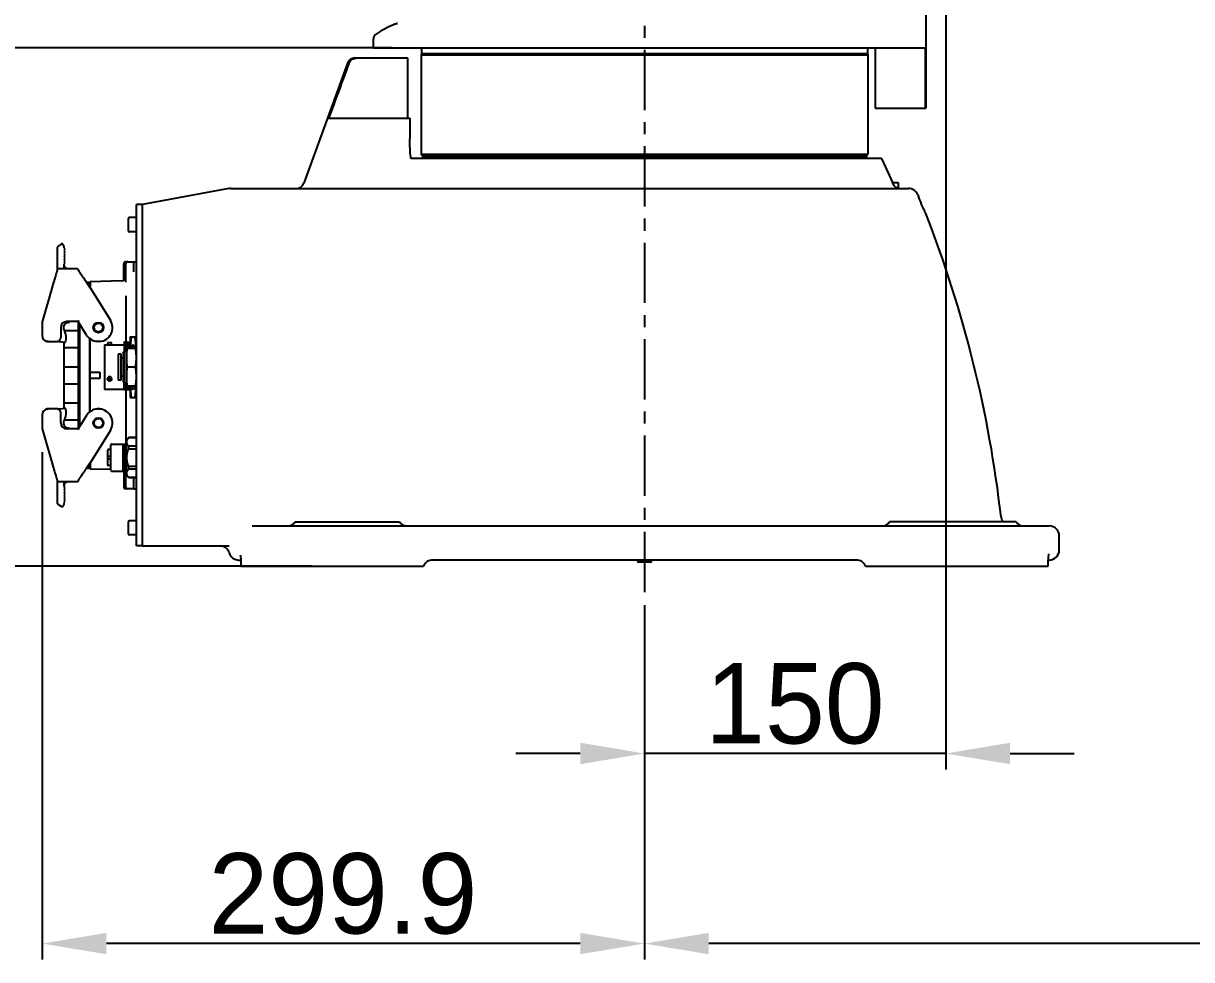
# Model space of a CAD drawing. Header units: millimetres. Extents: x 4086 to 10416, y 123 to 1549.
# Drawn here: x 6932.9 to 7078.3, y 583.1 to 699.6 of the extents above; entities that cross this region are included whole.
import ezdxf

# ---------------------------------------------------------------- set-up
doc = ezdxf.new("R2010")
doc.units = ezdxf.units.MM
doc.linetypes.add('CENTER', pattern=[0.6, 0.375, -0.075, 0.075, -0.075])
for name, color, linetype in [('中心线', 7, 'Continuous'), ('外形图', 7, 'Continuous'), ('尺寸标注', 7, 'Continuous')]:
    doc.layers.add(name, color=color, linetype=linetype)
doc.styles.add('思源黑', font='SourceHanSansCN-Normal.ttf')
doc.dimstyles.new('尺寸标注_1_4比例中六', dxfattribs={"dimtxt": 10, "dimasz": 8, "dimexe": 2, "dimexo": 1.5, "dimgap": 1, "dimtad": 1, "dimdec": 1, "dimlfac": 4, "dimdsep": 46, "dimtxsty": '思源黑', "dimcen": 0.09, "dimadec": 0, "dimazin": 0, "dimtp": 0.01, "dimtm": 0.01, "dimtfac": 1, "dimtdec": 1, "dimtofl": 0, "dimtmove": 0, "dimatfit": 3, "dimfxl": 1, "dimtolj": 1, "dimarcsym": 0})

# ---------------------------------------------------------------- blocks, each defined once
blk = doc.blocks.new('*D781')
at = {"layer": 'Defpoints', "color": 0}
for p in [(6980.28, 696.58), (6908.77, 632.08), (6959.7, 632.08)]:
    blk.add_point(p, dxfattribs=at)
at = {"layer": '尺寸标注', "color": 0, "lineweight": -2}
for p, q in [((6978.78, 696.58), (6906.77, 696.58)), ((6908.77, 688.58), (6908.77, 640.08)), ((6958.2, 632.08), (6906.77, 632.08))]:
    blk.add_line(p, q, dxfattribs=at)
at = {"layer": '尺寸标注', "color": 0}
for points in [[(6910.11, 688.58), (6907.44, 688.58), (6908.77, 696.58)], [(6907.44, 640.08), (6910.11, 640.08), (6908.77, 632.08)]]:
    blk.add_solid(points, dxfattribs=at)
at = {"layer": '尺寸标注', "color": 0, "insert": (6902.6, 664.03), "char_height": 10, "attachment_point": 5, "rotation": 90, "style": '思源黑'}
blk.add_mtext('\\A1;258', dxfattribs=at)
blk = doc.blocks.new('*D782')
at = {"layer": 'Defpoints', "color": 0}
for p in [(7027.22, 744.58), (6883.24, 632.08), (6959.54, 632.08)]:
    blk.add_point(p, dxfattribs=at)
at = {"layer": '尺寸标注', "color": 0, "lineweight": -2}
for p, q in [((7025.72, 744.58), (6881.24, 744.58)), ((6883.24, 736.58), (6883.24, 640.08)), ((6958.04, 632.08), (6881.24, 632.08))]:
    blk.add_line(p, q, dxfattribs=at)
at = {"layer": '尺寸标注', "color": 0}
for points in [[(6884.57, 736.58), (6881.9, 736.58), (6883.24, 744.58)], [(6881.9, 640.08), (6884.57, 640.08), (6883.24, 632.08)]]:
    blk.add_solid(points, dxfattribs=at)
at = {"layer": '尺寸标注', "color": 0, "insert": (6877.06, 688.06), "char_height": 10, "attachment_point": 5, "rotation": 90, "style": '思源黑'}
blk.add_mtext('\\A1;450', dxfattribs=at)
blk = doc.blocks.new('*D785')
at = {"layer": 'Defpoints', "color": 0}
for p in [(7064.45, 945.7), (6856.6, 632.08), (6970.34, 632.08)]:
    blk.add_point(p, dxfattribs=at)
at = {"layer": '尺寸标注', "color": 0, "lineweight": -2}
for p, q in [((7062.95, 945.7), (6854.6, 945.7)), ((6856.6, 937.7), (6856.6, 640.08)), ((6968.84, 632.08), (6854.6, 632.08))]:
    blk.add_line(p, q, dxfattribs=at)
at = {"layer": '尺寸标注', "color": 0}
for points in [[(6857.93, 937.7), (6855.27, 937.7), (6856.6, 945.7)], [(6855.27, 640.08), (6857.93, 640.08), (6856.6, 632.08)]]:
    blk.add_solid(points, dxfattribs=at)
at = {"layer": '尺寸标注', "color": 0, "insert": (6850.42, 789.19), "char_height": 10, "attachment_point": 5, "rotation": 90, "style": '思源黑'}
blk.add_mtext('\\A1;1256.5', dxfattribs=at)
blk = doc.blocks.new('*D786')
at = {"layer": 'Defpoints', "color": 0}
for p in [(6935.22, 647.74), (7010.2, 627.19), (6935.22, 585.08)]:
    blk.add_point(p, dxfattribs=at)
at = {"layer": '尺寸标注', "color": 0, "lineweight": -2}
for p, q in [((6935.22, 646.24), (6935.22, 583.08)), ((7010.2, 625.69), (7010.2, 583.08)), ((7002.2, 585.08), (6943.22, 585.08))]:
    blk.add_line(p, q, dxfattribs=at)
at = {"layer": '尺寸标注', "color": 0}
for points in [[(6943.22, 586.41), (6943.22, 583.75), (6935.22, 585.08)], [(7002.2, 583.75), (7002.2, 586.41), (7010.2, 585.08)]]:
    blk.add_solid(points, dxfattribs=at)
at = {"layer": '尺寸标注', "color": 0, "insert": (6972.66, 591.26), "char_height": 10, "attachment_point": 5, "style": '思源黑'}
blk.add_mtext('\\A1;299.9', dxfattribs=at)
blk = doc.blocks.new('*D787')
at = {"layer": 'Defpoints', "color": 0}
for p in [(7047.7, 723.42), (7010.2, 628.69), (7010.2, 608.74)]:
    blk.add_point(p, dxfattribs=at)
at = {"layer": '尺寸标注', "color": 0, "lineweight": -2}
for p, q in [((7047.7, 721.92), (7047.7, 606.74)), ((7010.2, 627.19), (7010.2, 606.74)), ((7002.2, 608.74), (6994.2, 608.74)), ((7047.7, 608.74), (7010.2, 608.74)), ((7055.7, 608.74), (7063.7, 608.74))]:
    blk.add_line(p, q, dxfattribs=at)
at = {"layer": '尺寸标注', "color": 0}
for points in [[(7002.2, 607.41), (7002.2, 610.08), (7010.2, 608.74)], [(7055.7, 610.08), (7055.7, 607.41), (7047.7, 608.74)]]:
    blk.add_solid(points, dxfattribs=at)
at = {"layer": '尺寸标注', "color": 0, "insert": (7028.92, 614.92), "char_height": 10, "attachment_point": 5, "style": '思源黑'}
blk.add_mtext('\\A1;150', dxfattribs=at)
blk = doc.blocks.new('*D790')
at = {"layer": 'Defpoints', "color": 0}
for p in [(7237.12, 919.2), (7010.2, 627.19), (7010.2, 585.08)]:
    blk.add_point(p, dxfattribs=at)
at = {"layer": '尺寸标注', "color": 0, "lineweight": -2}
for p, q in [((7237.12, 917.7), (7237.12, 583.08)), ((7010.2, 625.69), (7010.2, 583.08)), ((7229.12, 585.08), (7018.2, 585.08))]:
    blk.add_line(p, q, dxfattribs=at)
at = {"layer": '尺寸标注', "color": 0}
for points in [[(7018.2, 586.41), (7018.2, 583.75), (7010.2, 585.08)], [(7229.12, 583.75), (7229.12, 586.41), (7237.12, 585.08)]]:
    blk.add_solid(points, dxfattribs=at)
at = {"layer": '尺寸标注', "color": 0, "insert": (7123.37, 591.26), "char_height": 10, "attachment_point": 5, "rotation": 0, "style": '思源黑'}
blk.add_mtext('\\A1;907.7', dxfattribs=at)

msp = doc.modelspace()

# ---------------------------------------------------------------- linework, layer by layer
at = {"layer": '中心线', "linetype": 'CENTER', "ltscale": 20}
msp.add_line((7010.2, 720.327), (7010.2, 628.691), dxfattribs=at)
at = {"layer": '外形图', "linetype": 'Continuous'}
for p, q in [((6979.387, 699.612), (6979.414, 699.622)), ((6979.413, 699.622), (6979.387, 699.612)), ((6979.45, 699.635), (6979.413, 699.622)), ((6979.414, 699.622), (6979.45, 699.635)), ((7045.2, 700.827), (7045.2, 689.077)), ((6976.453, 696.577), (6976.453, 697.681)), ((6974.15, 695.327), (6980.755, 695.327)), ((6976.453, 696.577), (7045.134, 696.577)), ((6980.755, 687.827), (6980.755, 695.327)), ((6982.45, 695.827), (6982.387, 695.719)), ((6982.387, 695.719), (7038.012, 695.719)), ((6982.387, 695.719), (6982.387, 683.327)), ((6982.45, 696.577), (6982.45, 695.827)), ((7037.95, 695.827), (6982.45, 695.827)), ((7037.95, 696.577), (7037.95, 695.827)), ((7037.95, 695.827), (7038.012, 695.719)), ((7038.012, 695.719), (7038.012, 683.327)), ((7038.896, 696.577), (7038.896, 689.077)), ((7045.134, 696.577), (7045.134, 689.077)), ((6973.21, 694.669), (6967.775, 679.735)), ((7038.896, 689.077), (7045.2, 689.077)), ((6970.884, 687.827), (6980.974, 687.827)), ((7039.682, 682.827), (6981.132, 682.827)), ((6982.637, 683.077), (6982.387, 683.327)), ((7038.012, 683.327), (6982.387, 683.327)), ((6982.637, 683.077), (6982.575, 683.077)), ((6982.575, 683.077), (6982.575, 682.827)), ((6990.69, 683.077), (6982.676, 683.077)), ((6985.825, 683.077), (6985.825, 682.827)), ((6988.2, 682.827), (6988.2, 683.077)), ((6990.19, 683.077), (6990.19, 682.827)), ((6991.111, 683.077), (6990.311, 683.077)), ((7009.578, 683.077), (6991.111, 683.077)), ((6993.44, 683.077), (6993.44, 682.827)), ((7008.575, 683.077), (7008.575, 682.827)), ((7010.821, 683.077), (7009.578, 683.077)), ((7029.291, 683.077), (7010.821, 683.077)), ((7011.825, 683.077), (7011.825, 682.827)), ((7026.959, 683.077), (7026.959, 682.827)), ((7030.088, 683.077), (7029.291, 683.077)), ((7037.724, 683.077), (7029.709, 683.077)), ((7030.209, 683.077), (7030.209, 682.827)), ((7032.2, 682.827), (7032.2, 683.077)), ((7034.575, 683.077), (7034.575, 682.827)), ((7037.762, 683.077), (7038.012, 683.327)), ((7037.825, 683.077), (7037.762, 683.077)), ((7037.825, 683.077), (7037.825, 682.827)), ((7039.683, 682.827), (7040.907, 680.202)), ((7040.907, 680.202), (7040.916, 680.18)), ((7040.948, 680.098), (7040.916, 680.18)), ((7040.916, 680.18), (7040.927, 680.15)), ((7040.957, 680.076), (7040.948, 680.098)), ((7041.012, 680.077), (7040.957, 680.077)), ((7041.007, 679.952), (7040.988, 680)), ((7041.012, 680.077), (7041.012, 679.941)), ((7041.059, 679.827), (7041.762, 679.827)), ((7041.762, 679.827), (7041.762, 679.114)), ((6958.462, 679.057), (6947.7, 677.077)), ((6958.689, 679.077), (7043.056, 679.077)), ((6946.95, 634.577), (6946.95, 677.077)), ((6947.7, 677.077), (6946.95, 677.077)), ((6947.7, 634.577), (6947.7, 677.077)), ((6945.95, 673.827), (6945.95, 675.327)), ((6946.95, 675.452), (6946.075, 675.452)), ((6946.95, 673.702), (6946.075, 673.702)), ((6937.638, 672.171), (6937.16, 671.872)), ((6937.977, 671.865), (6937.811, 672.131)), ((6937.977, 671.7), (6937.977, 671.865)), ((6937.102, 671.766), (6937.102, 668.966)), ((6937.977, 671.7), (6937.927, 671.654)), ((6937.927, 671.654), (6938.022, 671.55)), ((6938.022, 671.55), (6937.927, 671.462)), ((6937.927, 671.462), (6938.022, 671.357)), ((6938.022, 671.357), (6937.927, 671.269)), ((6937.927, 671.269), (6938.022, 671.165)), ((6938.022, 671.165), (6937.927, 671.077)), ((6937.927, 671.077), (6938.022, 670.972)), ((6938.022, 670.972), (6937.927, 670.884)), ((6937.927, 670.884), (6938.022, 670.78)), ((6938.022, 670.78), (6937.927, 670.692)), ((6937.927, 670.692), (6938.022, 670.587)), ((6938.022, 670.587), (6937.927, 670.499)), ((6937.927, 670.499), (6938.022, 670.395)), ((6937.098, 668.953), (6937.084, 668.906)), ((6937.1, 668.962), (6937.098, 668.953)), ((6937.157, 669.044), (6937.127, 669.017)), ((6937.195, 669.061), (6937.157, 669.044)), ((6937.226, 669.065), (6937.195, 669.061)), ((6939.602, 669.065), (6937.226, 669.065)), ((6938.022, 670.395), (6937.927, 670.307)), ((6937.927, 670.307), (6938.022, 670.202)), ((6938.022, 670.202), (6937.927, 670.114)), ((6937.927, 670.114), (6938.022, 670.01)), ((6938.022, 670.01), (6937.927, 669.922)), ((6937.927, 669.922), (6938.022, 669.817)), ((6938.022, 669.817), (6937.927, 669.729)), ((6937.927, 669.729), (6937.977, 669.675)), ((6937.977, 669.53), (6937.977, 669.675)), ((6937.979, 669.532), (6937.977, 669.565)), ((6938.118, 669.219), (6938.1, 669.239)), ((6938.135, 669.201), (6938.117, 669.22)), ((6938.153, 669.185), (6938.135, 669.202)), ((6938.172, 669.17), (6938.153, 669.185)), ((6938.191, 669.156), (6938.172, 669.17)), ((6938.21, 669.143), (6938.191, 669.156)), ((6938.229, 669.131), (6938.21, 669.143)), ((6938.248, 669.121), (6938.229, 669.132)), ((6938.268, 669.111), (6938.248, 669.121)), ((6938.287, 669.103), (6938.267, 669.112)), ((6938.306, 669.096), (6938.286, 669.103)), ((6938.324, 669.089), (6938.304, 669.096)), ((6938.343, 669.083), (6938.323, 669.09)), ((6938.362, 669.079), (6938.342, 669.084)), ((6938.381, 669.074), (6938.36, 669.079)), ((6938.399, 669.071), (6938.379, 669.075)), ((6938.417, 669.069), (6938.397, 669.071)), ((6938.434, 669.067), (6938.415, 669.069)), ((6938.449, 669.066), (6938.432, 669.067)), ((6938.464, 669.065), (6938.447, 669.066)), ((6938.473, 669.065), (6938.462, 669.065)), ((6938.476, 669.065), (6938.472, 669.065)), ((6939.702, 669.015), (6939.672, 669.043)), ((6939.726, 668.961), (6939.724, 668.969)), ((6939.727, 668.955), (6939.726, 668.961)), ((6939.727, 668.954), (6939.727, 668.955)), ((6939.728, 668.947), (6939.728, 668.95)), ((6945.375, 667.635), (6945.375, 669.702)), ((6945.625, 669.952), (6946.625, 669.952)), ((6945.625, 667.42), (6945.625, 669.702)), ((6946.625, 668.701), (6946.625, 669.95)), ((6946.625, 669.95), (6946.95, 669.95)), ((6936.791, 667.918), (6936.749, 667.78)), ((6936.83, 668.048), (6936.791, 667.918)), ((6936.866, 668.17), (6936.83, 668.048)), ((6936.916, 668.337), (6936.866, 668.17)), ((6937.055, 668.804), (6937.029, 668.718)), ((6937.074, 668.872), (6937.055, 668.804)), ((6937.084, 668.906), (6937.068, 668.851)), ((6939.73, 668.943), (6939.728, 668.947)), ((6939.737, 668.925), (6939.734, 668.932)), ((6939.741, 668.915), (6939.737, 668.925)), ((6939.814, 668.871), (6939.758, 668.881)), ((6939.814, 668.786), (6939.814, 668.871)), ((6940.004, 668.497), (6939.959, 668.564)), ((6940.053, 668.425), (6940.004, 668.497)), ((6940.376, 667.949), (6940.311, 668.045)), ((6940.516, 667.745), (6940.376, 667.949)), ((6945.138, 667.568), (6941.187, 667.465)), ((6936.453, 666.802), (6935.254, 662.62)), ((6936.467, 666.851), (6936.453, 666.802)), ((6936.453, 666.802), (6936.572, 666.766)), ((6936.51, 666.991), (6936.467, 666.851)), ((6936.586, 667.243), (6936.51, 666.991)), ((6940.73, 667.427), (6941.125, 667.427)), ((6941.088, 666.883), (6941.034, 666.967)), ((6941.14, 666.802), (6941.034, 666.736)), ((6941.14, 666.802), (6941.088, 666.883)), ((6941.125, 666.815), (6941.125, 667.427)), ((6941.187, 667.14), (6941.125, 667.14)), ((6941.14, 666.802), (6943.709, 662.692)), ((6941.187, 667.465), (6941.187, 666.727)), ((6945.625, 665.706), (6945.625, 659.81)), ((6935.225, 662.413), (6935.225, 660.765)), ((6937.525, 661.765), (6937.525, 660.515)), ((6937.937, 661.507), (6937.937, 662.039)), ((6939.692, 662.515), (6938.275, 662.515)), ((6938.5, 662.395), (6938.6, 662.395)), ((6938.6, 662.395), (6938.6, 662.515)), ((6940.74, 660.837), (6939.692, 662.515)), ((6939.725, 649.191), (6939.725, 662.463)), ((6939.851, 662.26), (6939.851, 649.394)), ((6937.933, 661.507), (6938.06, 661.233)), ((6937.987, 661.39), (6939.725, 661.39)), ((6941.125, 660.418), (6941.125, 651.236)), ((6941.187, 651.286), (6941.187, 660.368)), ((6946.156, 660.548), (6946.169, 660.599)), ((6946.156, 660.548), (6946.156, 659.202)), ((6946.169, 660.599), (6946.936, 660.599)), ((6946.95, 660.548), (6946.936, 660.599)), ((6935.859, 660.024), (6937.119, 660.024)), ((6938.018, 659.922), (6937.431, 660.001)), ((6937.937, 659.933), (6937.937, 651.722)), ((6937.937, 659.265), (6939.725, 659.265)), ((6938.155, 660.013), (6938.163, 660.04)), ((6942.402, 660.024), (6942.047, 660.024)), ((6942.981, 659.605), (6942.981, 654.049)), ((6942.981, 659.605), (6945.356, 659.605)), ((6943.368, 659.821), (6943.368, 659.605)), ((6943.8, 659.885), (6943.432, 659.885)), ((6943.863, 659.605), (6943.863, 659.821)), ((6945.287, 658.674), (6945.44, 658.827)), ((6945.419, 659.939), (6945.438, 659.97)), ((6945.419, 659.939), (6945.419, 658.806)), ((6945.557, 659.765), (6945.438, 659.97)), ((6945.438, 659.97), (6945.438, 659.97)), ((6945.44, 658.827), (6945.44, 654.827)), ((6945.7, 658.827), (6945.44, 658.827)), ((6945.456, 659.349), (6945.456, 658.827)), ((6945.556, 659.765), (6945.6, 659.765)), ((6945.558, 659.764), (6945.557, 659.765)), ((6945.735, 660.001), (6945.599, 659.766)), ((6945.7, 659.202), (6945.7, 654.452)), ((6945.7, 659.202), (6946.95, 659.202)), ((6945.737, 660.002), (6945.735, 660.001)), ((6945.772, 660.002), (6945.737, 660.002)), ((6945.737, 660.002), (6945.737, 660.002)), ((6945.772, 660.002), (6945.774, 660.001)), ((6945.91, 659.765), (6945.774, 660.001)), ((6945.909, 659.765), (6945.953, 659.765)), ((6945.911, 659.764), (6945.91, 659.765)), ((6946.088, 660.001), (6945.952, 659.766)), ((6946.089, 660.002), (6946.088, 660.001)), ((6946.125, 660.002), (6946.089, 660.002)), ((6946.09, 660.002), (6946.089, 660.002)), ((6946.125, 660.002), (6946.126, 660.001)), ((6946.156, 659.95), (6946.126, 660.001)), ((6944.687, 658.452), (6944.687, 655.202)), ((6945.062, 658.452), (6944.687, 658.452)), ((6945.062, 655.202), (6945.062, 658.452)), ((6945.287, 657.946), (6945.062, 657.946)), ((6945.287, 658.674), (6945.287, 654.981)), ((6937.937, 656.89), (6939.725, 656.89)), ((6941.187, 656.233), (6942.387, 656.233)), ((6942.387, 656.233), (6942.387, 655.421)), ((6946.851, 656.827), (6945.798, 656.827)), ((6937.937, 654.765), (6939.725, 654.765)), ((6942.387, 655.421), (6941.187, 655.421)), ((6943.368, 655.33), (6943.368, 655.438)), ((6943.863, 655.438), (6943.863, 655.33)), ((6945.062, 655.202), (6944.687, 655.202)), ((6945.287, 655.708), (6945.062, 655.708)), ((6945.287, 654.981), (6945.44, 654.827)), ((6945.419, 654.027), (6945.419, 654.848)), ((6945.7, 654.827), (6945.44, 654.827)), ((6946.95, 654.452), (6945.7, 654.452)), ((6946.156, 654.452), (6946.156, 653.106)), ((6945.356, 654.049), (6942.981, 654.049)), ((6946.156, 654.027), (6945.404, 654.027)), ((6945.625, 654.027), (6945.625, 647.265)), ((6946.156, 653.106), (6946.169, 653.055)), ((6946.169, 653.055), (6946.936, 653.055)), ((6946.95, 653.106), (6946.936, 653.055)), ((6937.119, 651.631), (6935.859, 651.631)), ((6937.431, 651.653), (6938.018, 651.733)), ((6937.937, 652.39), (6939.725, 652.39)), ((6938.163, 651.614), (6938.155, 651.641)), ((6942.402, 651.631), (6942.047, 651.631)), ((6935.225, 650.89), (6935.225, 649.241)), ((6937.525, 649.89), (6937.525, 651.14)), ((6938.06, 650.421), (6937.933, 650.148)), ((6937.937, 649.616), (6937.937, 650.148)), ((6937.987, 650.265), (6939.725, 650.265)), ((6940.74, 650.817), (6939.692, 649.14)), ((6935.254, 649.034), (6936.453, 644.852)), ((6939.692, 649.14), (6938.275, 649.14)), ((6938.6, 649.259), (6938.5, 649.259)), ((6938.6, 649.14), (6938.6, 649.259)), ((6939.692, 649.14), (6939.762, 649.015)), ((6943.709, 648.962), (6941.14, 644.852)), ((6943.781, 643.965), (6943.781, 647.19)), ((6943.856, 647.265), (6945.7, 647.265)), ((6945.306, 643.89), (6945.306, 647.265)), ((6946, 648.077), (6945.7, 647.777)), ((6945.7, 643.377), (6945.7, 647.777)), ((6946.95, 648.077), (6946, 648.077)), ((6946, 648.071), (6946, 648.077)), ((6946, 648.071), (6946.95, 648.071)), ((6943.381, 644.652), (6943.381, 646.502)), ((6943.381, 645.752), (6943.781, 645.752)), ((6943.781, 646.577), (6943.456, 646.577)), ((6946.95, 646.981), (6946, 646.981)), ((6946, 646.667), (6946, 646.981)), ((6946, 646.667), (6946.95, 646.667)), ((6936.572, 644.888), (6936.453, 644.852)), ((6936.453, 644.852), (6936.467, 644.804)), ((6936.467, 644.804), (6936.546, 644.544)), ((6936.546, 644.544), (6936.63, 644.264)), ((6941.125, 644.227), (6940.73, 644.227)), ((6941.034, 644.919), (6941.14, 644.852)), ((6941.088, 644.772), (6941.14, 644.852)), ((6941.125, 644.227), (6941.125, 644.828)), ((6941.187, 644.515), (6941.125, 644.515)), ((6941.187, 644.927), (6941.187, 644.19)), ((6943.781, 645.402), (6943.381, 645.402)), ((6943.781, 644.577), (6943.456, 644.577)), ((6945.443, 643.89), (6945.443, 645.219)), ((6946.95, 644.487), (6946, 644.487)), ((6946, 644.174), (6946, 644.487)), ((6936.684, 644.087), (6936.76, 643.839)), ((6936.76, 643.839), (6936.806, 643.685)), ((6936.806, 643.685), (6936.849, 643.541)), ((6937, 643.033), (6937.013, 642.991)), ((6937.013, 642.991), (6937.045, 642.881)), ((6937.045, 642.881), (6937.063, 642.823)), ((6937.063, 642.823), (6937.076, 642.776)), ((6937.07, 642.798), (6937.091, 642.725)), ((6939.758, 642.773), (6939.766, 642.788)), ((6939.889, 642.986), (6939.928, 643.044)), ((6939.928, 643.044), (6939.97, 643.107)), ((6939.97, 643.107), (6940.016, 643.175)), ((6940.016, 643.175), (6940.065, 643.247)), ((6940.065, 643.247), (6940.29, 643.579)), ((6940.29, 643.579), (6940.354, 643.672)), ((6940.354, 643.672), (6940.42, 643.769)), ((6940.42, 643.769), (6940.525, 643.923)), ((6940.525, 643.923), (6940.598, 644.03)), ((6941.187, 644.19), (6943.781, 644.122)), ((6943.856, 643.89), (6945.7, 643.89)), ((6945.375, 643.89), (6945.375, 641.952)), ((6945.625, 641.952), (6945.625, 643.89)), ((6946, 643.077), (6945.7, 643.377)), ((6946, 644.174), (6946.95, 644.174)), ((6946.95, 643.084), (6946, 643.084)), ((6946, 643.077), (6946, 643.084)), ((6946.95, 643.077), (6946, 643.077)), ((6946.625, 641.705), (6946.625, 642.953)), ((6937.091, 642.725), (6937.097, 642.703)), ((6937.097, 642.703), (6937.1, 642.693)), ((6937.1, 642.693), (6937.103, 642.684)), ((6937.102, 642.688), (6937.102, 639.888)), ((6937.129, 642.636), (6937.158, 642.609)), ((6937.226, 642.59), (6939.602, 642.59)), ((6937.977, 641.98), (6937.927, 641.925)), ((6937.927, 641.925), (6938.022, 641.837)), ((6938.022, 641.837), (6937.927, 641.733)), ((6937.927, 641.733), (6938.022, 641.645)), ((6938.022, 641.645), (6937.927, 641.54)), ((6937.927, 641.54), (6938.022, 641.452)), ((6938.022, 641.452), (6937.927, 641.348)), ((6937.927, 641.348), (6938.022, 641.26)), ((6937.977, 642.125), (6937.977, 642.136)), ((6937.977, 641.98), (6937.977, 642.09)), ((6937.978, 642.116), (6937.979, 642.125)), ((6937.979, 642.125), (6937.983, 642.152)), ((6937.981, 642.144), (6937.986, 642.169)), ((6939.602, 642.59), (6939.633, 642.594)), ((6939.633, 642.594), (6939.672, 642.611)), ((6939.672, 642.611), (6939.701, 642.638)), ((6939.683, 642.622), (6939.692, 642.63)), ((6939.731, 642.716), (6939.733, 642.722)), ((6946.625, 641.702), (6945.625, 641.702)), ((6946.625, 641.705), (6946.95, 641.705)), ((6938.022, 641.26), (6937.927, 641.155)), ((6937.927, 641.155), (6938.022, 641.067)), ((6938.022, 641.067), (6937.927, 640.963)), ((6937.927, 640.963), (6938.022, 640.875)), ((6938.022, 640.875), (6937.927, 640.77)), ((6937.927, 640.77), (6938.022, 640.682)), ((6938.022, 640.682), (6937.927, 640.578)), ((6937.927, 640.578), (6938.022, 640.49)), ((6938.022, 640.49), (6937.927, 640.385)), ((6937.927, 640.385), (6938.022, 640.297)), ((6938.022, 640.297), (6937.927, 640.193)), ((6937.927, 640.193), (6938.022, 640.105)), ((6938.022, 640.105), (6937.927, 640)), ((6937.927, 640), (6937.977, 639.954)), ((6937.977, 639.789), (6937.977, 639.954)), ((6937.16, 639.782), (6937.638, 639.484)), ((6937.811, 639.523), (6937.977, 639.789)), ((6945.95, 636.077), (6945.95, 637.577)), ((6946.95, 637.702), (6946.075, 637.702)), ((6961.38, 637.077), (7060.575, 637.077)), ((6966.7, 637.577), (6979.699, 637.577)), ((7056.449, 637.577), (7040.7, 637.577)), ((6946.95, 635.952), (6946.075, 635.952)), ((7061.825, 634.077), (7061.825, 635.827)), ((6947.7, 634.577), (6946.95, 634.577)), ((6947.7, 634.577), (6958.512, 634.577)), ((6959.709, 632.827), (6959.936, 632.827)), ((6959.885, 633.424), (6959.885, 633.427)), ((6959.885, 633.427), (6959.899, 633.301)), ((7036.554, 632.827), (6983.845, 632.827)), ((7009.325, 632.827), (7009.325, 632.702)), ((7011.075, 632.827), (7011.075, 632.702)), ((7060.456, 632.711), (7060.463, 632.827)), ((7060.463, 632.827), (7060.575, 632.827)), ((6959.966, 632.077), (6982.7, 632.077)), ((7010.95, 632.577), (7009.45, 632.577)), ((7037.7, 632.077), (7060.433, 632.077))]:
    msp.add_line(p, q, dxfattribs=at)
for points in [[(6937.127, 669.017), (6937.112, 668.994), (6937.106, 668.98), (6937.103, 668.97), (6937.1, 668.962)], [(6937.995, 669.442), (6937.986, 669.482), (6937.982, 669.51), (6937.979, 669.532)], [(6938.023, 669.36), (6938.011, 669.392), (6937.998, 669.43), (6937.989, 669.469), (6937.983, 669.502)], [(6938.084, 669.258), (6938.068, 669.28), (6938.053, 669.304), (6938.038, 669.33), (6938.023, 669.361), (6938.008, 669.399), (6937.995, 669.442)], [(6938.101, 669.238), (6938.083, 669.26), (6938.067, 669.282), (6938.051, 669.306), (6938.037, 669.332)], [(6939.672, 669.043), (6939.633, 669.061), (6939.602, 669.065)], [(6939.724, 668.969), (6939.718, 668.987), (6939.702, 669.015)], [(6939.728, 668.95), (6939.727, 668.952), (6939.727, 668.954)], [(6936.749, 667.78), (6936.659, 667.483), (6936.586, 667.243)], [(6936.946, 668.437), (6936.931, 668.388), (6936.916, 668.337)], [(6937.029, 668.718), (6937.008, 668.649), (6936.946, 668.437)], [(6939.734, 668.932), (6939.731, 668.938), (6939.73, 668.943)], [(6939.861, 668.712), (6939.845, 668.737), (6939.829, 668.762), (6939.815, 668.785), (6939.801, 668.806), (6939.789, 668.827), (6939.778, 668.845), (6939.768, 668.863), (6939.759, 668.878), (6939.752, 668.892), (6939.746, 668.904), (6939.741, 668.915)], [(6939.959, 668.564), (6939.917, 668.627), (6939.898, 668.656), (6939.879, 668.685), (6939.861, 668.712)], [(6940.311, 668.045), (6940.218, 668.181), (6940.053, 668.425)], [(6940.666, 667.523), (6940.628, 667.58), (6940.59, 667.636), (6940.516, 667.745)], [(6941.034, 666.967), (6940.991, 667.032), (6940.949, 667.097), (6940.907, 667.161), (6940.865, 667.224), (6940.825, 667.286), (6940.784, 667.347), (6940.744, 667.407), (6940.666, 667.523)], [(6936.63, 644.264), (6936.658, 644.175), (6936.684, 644.087)], [(6940.598, 644.03), (6940.635, 644.085), (6940.673, 644.141), (6940.711, 644.198), (6940.75, 644.256), (6940.789, 644.315), (6940.829, 644.375), (6940.869, 644.436), (6940.91, 644.498), (6940.951, 644.561), (6940.993, 644.625), (6941.035, 644.69), (6941.088, 644.772)], [(6936.849, 643.541), (6936.907, 643.346), (6936.925, 643.287), (6936.942, 643.23), (6936.958, 643.177), (6937, 643.033)], [(6939.745, 642.748), (6939.751, 642.76), (6939.758, 642.773)], [(6939.766, 642.788), (6939.775, 642.804), (6939.786, 642.822), (6939.797, 642.842), (6939.81, 642.862), (6939.824, 642.884), (6939.839, 642.908), (6939.855, 642.933), (6939.872, 642.959), (6939.889, 642.986)], [(6937.103, 642.684), (6937.106, 642.674), (6937.113, 642.66), (6937.129, 642.636)], [(6937.158, 642.609), (6937.197, 642.593), (6937.226, 642.59)], [(6937.983, 642.152), (6937.988, 642.183), (6937.997, 642.221)], [(6937.997, 642.221), (6938.009, 642.259), (6938.022, 642.292), (6938.036, 642.321), (6938.052, 642.349), (6938.068, 642.374), (6938.086, 642.398), (6938.104, 642.421), (6938.124, 642.442), (6938.144, 642.461), (6938.165, 642.479), (6938.186, 642.495), (6938.208, 642.51), (6938.23, 642.524), (6938.253, 642.536), (6938.276, 642.547), (6938.299, 642.556), (6938.321, 642.564), (6938.344, 642.571), (6938.366, 642.577), (6938.388, 642.581), (6938.409, 642.585), (6938.429, 642.587), (6938.447, 642.589), (6938.463, 642.589), (6938.473, 642.59), (6938.476, 642.59)], [(6939.701, 642.638), (6939.717, 642.665), (6939.724, 642.684), (6939.726, 642.694), (6939.727, 642.699)], [(6939.712, 642.656), (6939.717, 642.665), (6939.724, 642.684)], [(6939.727, 642.699), (6939.727, 642.7), (6939.727, 642.702), (6939.728, 642.704), (6939.728, 642.707), (6939.73, 642.711), (6939.731, 642.716), (6939.733, 642.722), (6939.736, 642.729), (6939.74, 642.738), (6939.745, 642.748)], [(6959.899, 633.301), (6959.935, 632.865), (6959.96, 632.302), (6959.966, 632.077)], [(7060.433, 632.077), (7060.443, 632.414), (7060.457, 632.733), (7060.475, 633.013), (7060.494, 633.247), (7060.515, 633.431), (7060.533, 633.558), (7060.54, 633.599)]]:
    msp.add_lwpolyline(points, dxfattribs=at)
for centre, radius in [((6942.225, 661.765), 0.637), ((6942.225, 661.765), 0.6), ((6942.225, 661.765), 0.55), ((6942.225, 649.89), 0.637), ((6942.225, 649.89), 0.6), ((6942.225, 649.89), 0.55)]:
    msp.add_circle(centre, radius, dxfattribs=at)
for centre, radius, start, end in [((6984.298, 686.298), 14.191, 110.58318, 112.13979), ((6984.336, 686.202), 14.294, 111.29324, 112.13708), ((6984.264, 686.384), 14.098, 110.81603, 111.2906), ((6984.273, 686.364), 14.12, 110.58272, 110.81938), ((6984.163, 686.655), 13.809, 110.23384, 110.58083), ((6984.163, 686.656), 13.808, 110.23367, 110.58114), ((6983.674, 687.836), 12.531, 112.15024, 123.31739), ((6974.15, 694.327), 1, 90, 160), ((6966.835, 680.077), 1, 270, 340), ((7074.611, 693.59), 36.266, 201.87712, 202.00652), ((7075.773, 694.058), 37.519, 202.08451, 202.2332), ((7075.544, 693.964), 37.271, 202.23288, 202.57729), ((6958.689, 677.827), 1.25, 90, 100.42071), ((7042.013, 680.072), 0.995, 255.29936, 270.00322), ((7095.123, 698.593), 54.817, 201.73275, 201.97896), ((6946.075, 675.327), 0.125, 90, 180), ((6905.517, 621.269), 150.018, 6.47475, 21.37734), ((6946.075, 673.827), 0.125, 180, 270), ((6937.227, 671.766), 0.125, 122, 180), ((6937.705, 672.065), 0.125, 32, 122), ((6945.625, 669.702), 0.25, 90, 180), ((6945.875, 669.702), 0.25, 90, 180), ((6945.125, 668.068), 0.5, 271.5, 0), ((6935.975, 662.413), 0.75, 164, 180), ((6938.275, 661.765), 0.75, 90, 180), ((6938.499, 661.77), 0.625, 89.92378, 204.92378), ((6942.225, 661.765), 1.75, 275.82239, 32), ((6935.975, 660.765), 0.75, 180, 261.10135), ((6937.025, 660.515), 0.5, 280.90412, 0), ((6936.473, 660.496), 1.75, 344.92378, 24.92378), ((6942.225, 661.765), 1.75, 212, 264.17777), ((6937.447, 660.125), 0.125, 185.25008, 262.32378), ((6938.034, 660.046), 0.125, 262.32378, 344.92378), ((6943.432, 659.821), 0.0635, 90, 180), ((6943.619, 662.434), 2.835, 266.45659, 266.59175), ((6943.616, 662.378), 2.78, 266.59115, 267.10595), ((6943.617, 662.405), 2.806, 267.10679, 267.54798), ((6943.616, 662.372), 2.774, 267.54683, 267.95308), ((6943.616, 662.386), 2.787, 267.95478, 268.34999), ((6943.616, 662.363), 2.764, 268.34752, 268.94481), ((6943.616, 662.386), 2.788, 268.94792, 269.99715), ((6943.616, 662.389), 2.791, 270.0033, 271.05167), ((6943.616, 662.379), 2.781, 271.05695, 271.65076), ((6943.616, 662.375), 2.777, 271.64928, 272.04599), ((6943.615, 662.383), 2.785, 272.04779, 272.45183), ((6943.615, 662.4), 2.802, 272.45113, 272.89367), ((6943.616, 662.383), 2.784, 272.89445, 273.40855), ((6943.612, 662.446), 2.848, 273.40862, 273.54307), ((6943.8, 659.821), 0.0635, 0, 90), ((6945.356, 659.669), 0.0635, 270, 0), ((6868.324, 657.127), 77.164, 1.26617, 1.65018), ((6943.553, 655.33), 0.185, 179.47988, 180.00173), ((6943.582, 655.425), 0.217, 138.57144, 143.10232), ((6943.586, 655.421), 0.222, 137.81851, 138.58535), ((6943.591, 655.416), 0.229, 131.35199, 137.77987), ((6943.582, 655.331), 0.115, 188.3468, 200.55238), ((6943.65, 655.331), 0.115, 339.42479, 351.69475), ((6943.642, 655.418), 0.228, 42.1965, 48.6827), ((6943.646, 655.421), 0.222, 41.40266, 42.18356), ((6943.65, 655.425), 0.217, 36.65248, 41.41788), ((6943.678, 655.33), 0.186, 359.48161, 360), ((7000.838, 656.229), 55.17, 181.46237, 181.8496), ((6985.912, 655.481), 40.053, 181.48068, 182.08035), ((6945.356, 653.986), 0.0635, 40.48574, 90), ((6935.975, 650.89), 0.75, 98.8987, 180), ((6937.025, 651.14), 0.5, 0, 79.09593), ((6937.447, 651.53), 0.125, 97.67622, 174.74987), ((6938.034, 651.609), 0.125, 15.07622, 97.67622), ((6936.473, 651.159), 1.75, 335.07622, 15.07622), ((6942.225, 649.89), 1.75, 95.82223, 148), ((6942.225, 649.89), 1.75, 328, 84.17782), ((6938.499, 649.884), 0.625, 155.07622, 270.07622), ((6935.975, 649.241), 0.75, 180, 196), ((6938.275, 649.89), 0.75, 180, 270), ((6943.856, 647.19), 0.075, 90, 180), ((6943.456, 646.502), 0.075, 90, 180), ((6943.456, 644.652), 0.075, 180, 270), ((6943.856, 643.965), 0.075, 180, 270), ((6945.125, 643.586), 0.5, 0, 37.59045), ((6938.477, 642.09), 0.5, 175.95086, 180), ((6945.625, 641.952), 0.25, 180, 270), ((6945.875, 641.952), 0.25, 180, 270), ((6937.227, 639.888), 0.125, 180, 238), ((6937.705, 639.59), 0.125, 238, 328), ((6946.075, 637.577), 0.125, 90, 180), ((6965.834, 638.077), 1, 270, 330), ((6980.566, 638.077), 1, 210, 270), ((7039.834, 638.077), 1, 270, 330), ((7057.316, 638.077), 1, 210, 270), ((7060.575, 635.827), 1.25, 0, 90), ((6946.075, 636.077), 0.125, 180, 270), ((6957.325, 633.327), 1.25, 17.4576, 90), ((7060.575, 634.077), 1.25, 270, 0), ((6959.709, 634.077), 1.25, 197.4576, 270), ((6983.845, 631.577), 1.25, 90, 156.42174), ((7009.45, 632.702), 0.125, 180, 270), ((7010.95, 632.702), 0.125, 270, 0), ((7036.554, 631.577), 1.25, 23.57831, 90)]:
    msp.add_arc(centre, radius, start, end, dxfattribs=at)
for centre, major_axis, ratio, start_param, end_param in [((7010.2, 802.713), (0, 844.769), 0.0349208, 1.7072159, 1.710263), ((6946.549, 659.224), (0, 0.341), 0.5773503, 4.6475521, 7.9188126), ((6946.549, 654.43), (0, 0.341), 0.5773503, 1.5059594, 4.7772199)]:
    msp.add_ellipse(centre, major_axis=major_axis, ratio=ratio, start_param=start_param, end_param=end_param, dxfattribs=at)
for points in [[(6976.791, 698.307), (6976.593, 698.177), (6976.453, 697.918), (6976.453, 697.681)], [(6973.405, 694.655), (6972.564, 692.379), (6971.724, 690.103), (6970.884, 687.827)], [(6981.132, 682.827), (6981.114, 682.868), (6981.105, 682.914), (6981.097, 682.958)], [(7054.578, 638.186), (7054.603, 637.967), (7054.69, 637.748), (7054.823, 637.573)]]:
    msp.add_open_spline(points, degree=3, dxfattribs=at)
for points, knots in [([(6973.405, 694.655), (6973.48, 694.86), (6973.789, 695.224), (6974.24, 695.327), (6974.459, 695.327)], [0, 0, 0, 0, 4671.6223861, 9363.4031793, 9363.4031793, 9363.4031793, 9363.4031793]), ([(6981.097, 682.958), (6981.029, 683.316), (6981.009, 684.095), (6980.988, 684.868), (6980.986, 685.278)], [0, 0, 0, 0, 4463.607005, 9479.1855776, 9479.1855776, 9479.1855776, 9479.1855776]), ([(7041.761, 679.11), (7041.683, 679.13), (7041.417, 679.235), (7041.208, 679.466), (7041.129, 679.655)], [0, 0, 0, 0, 3028.4828308, 10758.0494665, 10758.0494665, 10758.0494665, 10758.0494665]), ([(7044.202, 678.296), (7044.113, 678.52), (7043.796, 678.928), (7043.299, 679.077), (7043.056, 679.077)], [0, 0, 0, 0, 5383.1876262, 10802.8230831, 10802.8230831, 10802.8230831, 10802.8230831]), ([(7045.214, 675.952), (7045.209, 675.952), (7045.205, 675.975), (7045.185, 676.001), (7045.161, 676.059), (7045.108, 676.169), (7045.024, 676.355), (7044.904, 676.621), (7044.765, 676.939), (7044.555, 677.429), (7044.397, 677.813), (7044.29, 678.077)], [0, 0, 0, 0, 228.7000016, 878.3653343, 1936.4431274, 3387.018016, 7355.0162514, 12543.6927917, 18694.323372, 25555.6298401, 40452.1309307, 40452.1309307, 40452.1309307, 40452.1309307]), ([(6937.977, 669.065), (6937.98, 669.064), (6937.975, 669.077), (6937.977, 669.085), (6937.976, 669.109), (6937.977, 669.146), (6937.977, 669.203), (6937.977, 669.272), (6937.977, 669.383), (6937.977, 669.47), (6937.977, 669.53)], [0, 0, 0, 0, 537.4673886, 1204.3433934, 2130.0739018, 4721.0566234, 8222.0209168, 12506.3230244, 17425.1704255, 28464.1422417, 28464.1422417, 28464.1422417, 28464.1422417]), ([(6939.762, 662.64), (6939.753, 662.625), (6939.731, 662.583), (6939.708, 662.541), (6939.692, 662.515)], [0, 0, 0, 0, 3109.230966, 8595.6826953, 8595.6826953, 8595.6826953, 8595.6826953]), ([(6946.326, 660.599), (6946.29, 660.368), (6946.228, 659.903), (6946.191, 659.436), (6946.181, 659.202)], [0, 0, 0, 0, 4360.5347843, 8714.9104451, 8714.9104451, 8714.9104451, 8714.9104451]), ([(6946.925, 659.202), (6946.914, 659.436), (6946.877, 659.903), (6946.815, 660.368), (6946.78, 660.599)], [0, 0, 0, 0, 4363.6092291, 8733.3906423, 8733.3906423, 8733.3906423, 8733.3906423]), ([(6935.869, 660.149), (6935.866, 660.119), (6935.866, 660.077), (6935.861, 660.036), (6935.859, 660.024)], [0, 0, 0, 0, 6004.6203257, 8511.024484, 8511.024484, 8511.024484, 8511.024484]), ([(6937.106, 660.149), (6937.11, 660.119), (6937.11, 660.077), (6937.116, 660.036), (6937.119, 660.024)], [0, 0, 0, 0, 6016.142583, 8536.5030681, 8536.5030681, 8536.5030681, 8536.5030681]), ([(6942.047, 660.024), (6942.047, 660.027), (6942.052, 660.068), (6942.051, 660.11), (6942.053, 660.149)], [0, 0, 0, 0, 660.9036766, 8638.6960659, 8638.6960659, 8638.6960659, 8638.6960659]), ([(6942.402, 660.024), (6942.401, 660.027), (6942.395, 660.068), (6942.398, 660.11), (6942.396, 660.149)], [0, 0, 0, 0, 665.8922357, 8645.8989135, 8645.8989135, 8645.8989135, 8645.8989135]), ([(6945.438, 659.97), (6945.439, 659.97), (6945.439, 659.969), (6945.44, 659.966), (6945.44, 659.962), (6945.441, 659.957), (6945.441, 659.95), (6945.442, 659.94), (6945.443, 659.923), (6945.444, 659.9), (6945.445, 659.872), (6945.446, 659.839), (6945.447, 659.802), (6945.448, 659.76), (6945.45, 659.696), (6945.452, 659.604), (6945.454, 659.482), (6945.455, 659.395), (6945.456, 659.349)], [0, 0, 0, 0, 147.4835371, 398.9784391, 756.5487429, 1220.6603488, 1791.3308952, 2468.4390956, 4141.1871429, 6237.1320512, 8753.5399307, 11685.7274479, 15028.6732874, 18777.309637, 22925.9374243, 32397.5087566, 43387.8808222, 55817.8249298, 55817.8249298, 55817.8249298, 55817.8249298]), ([(6945.573, 659.628), (6945.572, 659.646), (6945.57, 659.671), (6945.568, 659.703), (6945.566, 659.722), (6945.564, 659.737), (6945.562, 659.749), (6945.56, 659.758), (6945.559, 659.762), (6945.558, 659.764)], [0, 0, 0, 0, 10230.003015, 14405.5942187, 17947.8291666, 20854.4973758, 23125.3768833, 24762.977022, 25779.3684605, 25779.3684605, 25779.3684605, 25779.3684605]), ([(6945.602, 658.833), (6945.6, 658.919), (6945.595, 659.078), (6945.588, 659.298), (6945.581, 659.477), (6945.576, 659.582), (6945.573, 659.628)], [0, 0, 0, 0, 5002.8800664, 9287.4687229, 12783.8452615, 15435.3807049, 15435.3807049, 15435.3807049, 15435.3807049]), ([(6945.6, 659.765), (6945.6, 659.765), (6945.601, 659.765), (6945.602, 659.763), (6945.603, 659.76), (6945.604, 659.756), (6945.605, 659.752), (6945.607, 659.743), (6945.609, 659.729), (6945.611, 659.71), (6945.613, 659.686), (6945.615, 659.658), (6945.617, 659.638), (6945.617, 659.628)], [0, 0, 0, 0, 338.9257861, 887.3304952, 1706.8248607, 2814.2347337, 4215.706249, 5913.9076214, 10204.5295012, 15689.7090546, 22366.084958, 30223.425919, 39250.0553405, 39250.0553405, 39250.0553405, 39250.0553405]), ([(6945.617, 659.628), (6945.62, 659.582), (6945.625, 659.477), (6945.632, 659.298), (6945.639, 659.078), (6945.644, 658.919), (6945.646, 658.833)], [0, 0, 0, 0, 2651.7947155, 6148.4592477, 10433.5217099, 15436.8489654, 15436.8489654, 15436.8489654, 15436.8489654]), ([(6945.798, 659.202), (6945.783, 659.104), (6945.727, 658.71), (6945.7, 658.313), (6945.7, 658.015)], [0, 0, 0, 0, 2180.3035105, 8706.1885082, 8706.1885082, 8706.1885082, 8706.1885082]), ([(6945.739, 660), (6945.738, 660.001), (6945.738, 660.001), (6945.737, 660.002), (6945.737, 660.002)], [0, 0, 0, 0, 2903.0065006, 8714.5500036, 8714.5500036, 8714.5500036, 8714.5500036]), ([(6945.777, 659.203), (6945.776, 659.261), (6945.773, 659.37), (6945.768, 659.523), (6945.763, 659.657), (6945.759, 659.755), (6945.756, 659.822), (6945.753, 659.865), (6945.751, 659.901), (6945.749, 659.933), (6945.746, 659.958), (6945.744, 659.977), (6945.742, 659.99), (6945.74, 659.997), (6945.739, 659.999), (6945.739, 660)], [0, 0, 0, 0, 9949.1607055, 18806.0562428, 26503.1211517, 32985.2000652, 35754.5749222, 38202.6578964, 40325.5701486, 42119.5252451, 43580.9478915, 44707.8490595, 45500.5190658, 45772.6123248, 45963.8016997, 45963.8016997, 45963.8016997, 45963.8016997]), ([(6945.774, 660.001), (6945.774, 660), (6945.775, 659.997), (6945.776, 659.993), (6945.777, 659.987), (6945.779, 659.977), (6945.781, 659.959), (6945.784, 659.935), (6945.786, 659.904), (6945.788, 659.867), (6945.791, 659.825), (6945.793, 659.777), (6945.796, 659.724), (6945.799, 659.642), (6945.803, 659.527), (6945.808, 659.373), (6945.811, 659.264), (6945.813, 659.207)], [0, 0, 0, 0, 205.3677069, 504.0071232, 898.3002493, 1389.0828621, 2661.0010029, 4320.0259914, 6364.537335, 8790.6316949, 11593.7625206, 14769.2764192, 18311.7189717, 22213.9390148, 31068.0637954, 41266.8757132, 52733.0712762, 52733.0712762, 52733.0712762, 52733.0712762]), ([(6945.926, 659.628), (6945.925, 659.646), (6945.923, 659.671), (6945.92, 659.703), (6945.918, 659.722), (6945.917, 659.737), (6945.915, 659.749), (6945.913, 659.758), (6945.911, 659.762), (6945.911, 659.764)], [0, 0, 0, 0, 10238.1072565, 14416.986195, 17962.1209424, 20871.4076696, 23144.4783923, 24783.6968487, 25801.0015672, 25801.0015672, 25801.0015672, 25801.0015672]), ([(6945.944, 659.205), (6945.941, 659.287), (6945.937, 659.401), (6945.931, 659.542), (6945.928, 659.601), (6945.926, 659.628)], [0, 0, 0, 0, 7138.6396643, 9984.9390436, 12323.8548721, 12323.8548721, 12323.8548721, 12323.8548721]), ([(6945.953, 659.765), (6945.953, 659.765), (6945.954, 659.765), (6945.955, 659.763), (6945.956, 659.76), (6945.957, 659.756), (6945.958, 659.752), (6945.96, 659.743), (6945.962, 659.729), (6945.964, 659.71), (6945.966, 659.686), (6945.968, 659.658), (6945.969, 659.638), (6945.97, 659.628)], [0, 0, 0, 0, 338.8139429, 886.8514971, 1706.6010162, 2814.9867976, 4218.0211307, 5918.2156491, 10213.4599331, 15703.0152937, 22384.1769667, 30248.1800047, 39282.9417762, 39282.9417762, 39282.9417762, 39282.9417762]), ([(6945.97, 659.628), (6945.972, 659.601), (6945.975, 659.542), (6945.981, 659.401), (6945.985, 659.287), (6945.988, 659.205)], [0, 0, 0, 0, 2339.3660101, 5186.2187113, 12326.2577495, 12326.2577495, 12326.2577495, 12326.2577495]), ([(6946.091, 660), (6946.091, 660.001), (6946.091, 660.001), (6946.09, 660.002), (6946.09, 660.002)], [0, 0, 0, 0, 2903.0105013, 8721.8321863, 8721.8321863, 8721.8321863, 8721.8321863]), ([(6946.13, 659.204), (6946.129, 659.262), (6946.126, 659.371), (6946.121, 659.524), (6946.116, 659.657), (6946.112, 659.755), (6946.109, 659.823), (6946.106, 659.865), (6946.104, 659.902), (6946.101, 659.933), (6946.099, 659.958), (6946.097, 659.977), (6946.095, 659.99), (6946.093, 659.997), (6946.092, 659.999), (6946.091, 660)], [0, 0, 0, 0, 9959.3698423, 18824.5353766, 26528.8190627, 33016.2099797, 35787.8109971, 38237.8326104, 40362.2611591, 42157.1745092, 43619.1235274, 44746.5870812, 45539.5089557, 45811.4913784, 46002.3657191, 46002.3657191, 46002.3657191, 46002.3657191]), ([(6946.126, 660.001), (6946.127, 660), (6946.127, 659.999), (6946.129, 659.994), (6946.13, 659.987), (6946.132, 659.975), (6946.134, 659.96), (6946.136, 659.942), (6946.138, 659.911), (6946.141, 659.864), (6946.145, 659.798), (6946.149, 659.719), (6946.152, 659.628), (6946.155, 659.563), (6946.156, 659.529)], [0, 0, 0, 0, 198.0775469, 466.9375979, 1223.8314801, 2277.27021, 3628.6332035, 5278.0458684, 7224.5345665, 11999.4237707, 17933.3612962, 25004.1543799, 33180.5836289, 42427.6432846, 42427.6432846, 42427.6432846, 42427.6432846]), ([(6946.95, 658.015), (6946.95, 658.313), (6946.922, 658.71), (6946.866, 659.104), (6946.851, 659.202)], [0, 0, 0, 0, 6544.2140437, 8730.6412813, 8730.6412813, 8730.6412813, 8730.6412813]), ([(6945.7, 658.015), (6945.7, 657.717), (6945.727, 657.319), (6945.783, 656.926), (6945.798, 656.827)], [0, 0, 0, 0, 6521.0913648, 8699.7932966, 8699.7932966, 8699.7932966, 8699.7932966]), ([(6946.851, 656.827), (6946.866, 656.926), (6946.922, 657.319), (6946.95, 657.717), (6946.95, 658.015)], [0, 0, 0, 0, 2186.9129226, 8732.5806079, 8732.5806079, 8732.5806079, 8732.5806079]), ([(6945.798, 656.827), (6945.783, 656.729), (6945.727, 656.335), (6945.7, 655.938), (6945.7, 655.64)], [0, 0, 0, 0, 2179.3623044, 8702.4301702, 8702.4301702, 8702.4301702, 8702.4301702]), ([(6946.95, 655.64), (6946.95, 655.938), (6946.922, 656.335), (6946.866, 656.729), (6946.851, 656.827)], [0, 0, 0, 0, 6541.4736226, 8726.9852832, 8726.9852832, 8726.9852832, 8726.9852832]), ([(6943.408, 655.555), (6943.395, 655.538), (6943.375, 655.501), (6943.368, 655.459), (6943.368, 655.438)], [0, 0, 0, 0, 4382.8495375, 8657.5225139, 8657.5225139, 8657.5225139, 8657.5225139]), ([(6943.863, 655.328), (6943.863, 655.314), (6943.86, 655.284), (6943.845, 655.241), (6943.821, 655.203), (6943.789, 655.169), (6943.751, 655.142), (6943.694, 655.115), (6943.615, 655.102), (6943.535, 655.116), (6943.479, 655.143), (6943.441, 655.17), (6943.41, 655.204), (6943.386, 655.243), (6943.371, 655.286), (6943.368, 655.315), (6943.368, 655.33)], [0, 0, 0, 0, 2947.8631002, 5911.8731829, 8903.9118503, 11934.7862278, 15009.2996739, 18125.482477, 24416.5335721, 30705.9098619, 33820.3090103, 36892.7715484, 39921.6426392, 42912.0225979, 45875.0544867, 48822.3085041, 48822.3085041, 48822.3085041, 48822.3085041]), ([(6943.792, 655.589), (6943.769, 655.609), (6943.712, 655.642), (6943.616, 655.658), (6943.519, 655.642), (6943.463, 655.609), (6943.439, 655.589)], [0, 0, 0, 0, 3770.0577823, 7678.552719, 11586.9940379, 15357.105352, 15357.105352, 15357.105352, 15357.105352]), ([(6943.765, 655.298), (6943.765, 655.307), (6943.763, 655.324), (6943.754, 655.348), (6943.74, 655.371), (6943.715, 655.398), (6943.673, 655.421), (6943.616, 655.431), (6943.558, 655.421), (6943.516, 655.398), (6943.491, 655.371), (6943.477, 655.348), (6943.469, 655.324), (6943.467, 655.307), (6943.467, 655.298)], [0, 0, 0, 0, 2448.3614914, 4931.4560371, 7466.4332519, 10071.2241408, 15471.8337903, 21067.1757862, 26662.5124437, 32063.3750692, 34668.370904, 37203.6020007, 39686.8791186, 42135.2790037, 42135.2790037, 42135.2790037, 42135.2790037]), ([(6943.467, 655.298), (6943.467, 655.29), (6943.469, 655.273), (6943.477, 655.248), (6943.491, 655.226), (6943.516, 655.199), (6943.558, 655.176), (6943.616, 655.166), (6943.673, 655.176), (6943.715, 655.199), (6943.74, 655.226), (6943.754, 655.248), (6943.763, 655.273), (6943.765, 655.29), (6943.765, 655.298)], [0, 0, 0, 0, 2447.8098658, 4930.3449605, 7464.7510348, 10068.955054, 15468.3479247, 21062.4292678, 26656.5052737, 32056.1510591, 34660.5599823, 37195.2198814, 39677.9375071, 42125.7857579, 42125.7857579, 42125.7857579, 42125.7857579]), ([(6943.758, 655.29), (6943.753, 655.277), (6943.738, 655.252), (6943.704, 655.223), (6943.662, 655.205), (6943.616, 655.199), (6943.569, 655.205), (6943.527, 655.223), (6943.494, 655.252), (6943.479, 655.277), (6943.474, 655.29)], [0, 0, 0, 0, 3384.8638331, 6921.465875, 10603.5583293, 14372.7618973, 18141.9654653, 21824.0579195, 25360.6599615, 28745.5237946, 28745.5237946, 28745.5237946, 28745.5237946]), ([(6943.863, 655.438), (6943.863, 655.459), (6943.856, 655.5), (6943.837, 655.537), (6943.824, 655.554)], [0, 0, 0, 0, 4280.4765699, 8667.7258199, 8667.7258199, 8667.7258199, 8667.7258199]), ([(6945.533, 654.027), (6945.528, 654.143), (6945.52, 654.408), (6945.514, 654.673), (6945.51, 654.822)], [0, 0, 0, 0, 3824.8907874, 8699.2300828, 8699.2300828, 8699.2300828, 8699.2300828]), ([(6945.546, 654.824), (6945.549, 654.675), (6945.556, 654.409), (6945.564, 654.144), (6945.568, 654.027)], [0, 0, 0, 0, 4873.2644442, 8696.0757545, 8696.0757545, 8696.0757545, 8696.0757545]), ([(6945.715, 654.027), (6945.713, 654.054), (6945.71, 654.113), (6945.704, 654.253), (6945.7, 654.367), (6945.697, 654.449)], [0, 0, 0, 0, 2336.3804936, 5179.5097619, 12309.731766, 12309.731766, 12309.731766, 12309.731766]), ([(6945.7, 655.64), (6945.7, 655.342), (6945.727, 654.944), (6945.783, 654.551), (6945.798, 654.452)], [0, 0, 0, 0, 6518.4736334, 8696.3009789, 8696.3009789, 8696.3009789, 8696.3009789]), ([(6945.741, 654.449), (6945.744, 654.367), (6945.748, 654.253), (6945.754, 654.113), (6945.757, 654.054), (6945.759, 654.027)], [0, 0, 0, 0, 7129.0299636, 9971.6992627, 12307.5131333, 12307.5131333, 12307.5131333, 12307.5131333]), ([(6945.908, 654.448), (6945.91, 654.372), (6945.914, 654.232), (6945.918, 654.091), (6945.921, 654.027)], [0, 0, 0, 0, 4718.2431714, 8706.1786414, 8706.1786414, 8706.1786414, 8706.1786414]), ([(6946.049, 654.448), (6946.051, 654.405), (6946.056, 654.264), (6946.062, 654.124), (6946.068, 654.027)], [0, 0, 0, 0, 2687.3123326, 8709.8342031, 8709.8342031, 8709.8342031, 8709.8342031]), ([(6946.112, 654.027), (6946.11, 654.054), (6946.107, 654.113), (6946.101, 654.253), (6946.097, 654.367), (6946.094, 654.448)], [0, 0, 0, 0, 2338.6220229, 5184.8938722, 12321.5220049, 12321.5220049, 12321.5220049, 12321.5220049]), ([(6946.181, 654.452), (6946.191, 654.218), (6946.228, 653.751), (6946.29, 653.287), (6946.326, 653.055)], [0, 0, 0, 0, 4349.6466985, 8705.4458107, 8705.4458107, 8705.4458107, 8705.4458107]), ([(6946.78, 653.055), (6946.815, 653.287), (6946.877, 653.751), (6946.914, 654.218), (6946.925, 654.452)], [0, 0, 0, 0, 4365.106883, 8724.0482054, 8724.0482054, 8724.0482054, 8724.0482054]), ([(6946.851, 654.452), (6946.866, 654.551), (6946.922, 654.944), (6946.95, 655.342), (6946.95, 655.64)], [0, 0, 0, 0, 2186.0653272, 8729.1960676, 8729.1960676, 8729.1960676, 8729.1960676]), ([(6935.859, 651.631), (6935.861, 651.619), (6935.866, 651.577), (6935.866, 651.535), (6935.869, 651.506)], [0, 0, 0, 0, 2501.9729632, 8495.5230789, 8495.5230789, 8495.5230789, 8495.5230789]), ([(6937.119, 651.631), (6937.116, 651.619), (6937.11, 651.577), (6937.11, 651.535), (6937.106, 651.506)], [0, 0, 0, 0, 2516.0671093, 8521.4862136, 8521.4862136, 8521.4862136, 8521.4862136]), ([(6942.047, 651.631), (6942.047, 651.628), (6942.052, 651.586), (6942.051, 651.544), (6942.053, 651.506)], [0, 0, 0, 0, 659.8174648, 8624.5730957, 8624.5730957, 8624.5730957, 8624.5730957]), ([(6942.402, 651.631), (6942.401, 651.628), (6942.395, 651.586), (6942.398, 651.544), (6942.396, 651.506)], [0, 0, 0, 0, 664.9120203, 8631.8977056, 8631.8977056, 8631.8977056, 8631.8977056]), ([(6945.406, 647.265), (6945.41, 647.151), (6945.417, 646.873), (6945.425, 646.399), (6945.435, 645.83), (6945.44, 645.426), (6945.443, 645.219)], [0, 0, 0, 0, 2562.2592779, 6270.3264719, 10707.7827315, 15388.971582, 15388.971582, 15388.971582, 15388.971582]), ([(6945.576, 645.402), (6945.569, 645.606), (6945.557, 645.999), (6945.54, 646.47), (6945.527, 646.802), (6945.517, 646.996), (6945.507, 647.146), (6945.5, 647.231), (6945.495, 647.265)], [0, 0, 0, 0, 7255.0690958, 13978.7084973, 16753.5521509, 19074.9059061, 20891.2931469, 22098.5337566, 22098.5337566, 22098.5337566, 22098.5337566]), ([(6945.646, 647.265), (6945.652, 647.181), (6945.661, 646.987), (6945.673, 646.662), (6945.687, 646.276), (6945.695, 646.001), (6945.7, 645.857)], [0, 0, 0, 0, 2752.7764389, 6377.6423082, 10674.1866381, 15404.3065731, 15404.3065731, 15404.3065731, 15404.3065731]), ([(6946, 646.981), (6945.963, 647.023), (6945.896, 647.107), (6945.815, 647.242), (6945.762, 647.382), (6945.743, 647.526), (6945.762, 647.67), (6945.815, 647.809), (6945.896, 647.944), (6945.963, 648.029), (6946, 648.071)], [0, 0, 0, 0, 3924.2008024, 7616.1497428, 11090.6691438, 14426.7272052, 17762.7853041, 21237.3046676, 24929.2536051, 28853.4544046, 28853.4544046, 28853.4544046, 28853.4544046]), ([(6946, 644.487), (6945.925, 644.659), (6945.83, 644.926), (6945.761, 645.296), (6945.744, 645.577), (6945.761, 645.859), (6945.83, 646.228), (6945.925, 646.495), (6946, 646.667)], [0, 0, 0, 0, 5527.1541645, 8292.860596, 11058.3087363, 13823.7569098, 16589.4633059, 22116.6174682, 22116.6174682, 22116.6174682, 22116.6174682]), ([(6945.494, 643.89), (6945.489, 643.969), (6945.48, 644.153), (6945.468, 644.459), (6945.456, 644.823), (6945.447, 645.082), (6945.443, 645.219)], [0, 0, 0, 0, 2764.1498846, 6379.5990517, 10663.6193411, 15399.3671029, 15399.3671029, 15399.3671029, 15399.3671029]), ([(6945.645, 643.89), (6945.641, 643.917), (6945.635, 643.986), (6945.626, 644.106), (6945.618, 644.26), (6945.607, 644.523), (6945.592, 644.907), (6945.581, 645.229), (6945.576, 645.402)], [0, 0, 0, 0, 1226.9501514, 3015.7873779, 5294.0221639, 7975.2759459, 14562.5144065, 22124.0302172, 22124.0302172, 22124.0302172, 22124.0302172]), ([(6946, 643.084), (6945.963, 643.126), (6945.896, 643.21), (6945.815, 643.345), (6945.762, 643.485), (6945.743, 643.629), (6945.762, 643.772), (6945.815, 643.912), (6945.896, 644.047), (6945.963, 644.132), (6946, 644.174)], [0, 0, 0, 0, 3922.9926656, 7613.8049723, 11087.2546791, 14422.2856743, 17757.3167069, 21230.7663762, 24921.57868, 28844.5713427, 28844.5713427, 28844.5713427, 28844.5713427]), ([(6937.976, 642.136), (6937.974, 642.195), (6937.978, 642.28), (6937.976, 642.388), (6937.977, 642.456), (6937.976, 642.508), (6937.979, 642.555), (6937.973, 642.569), (6937.979, 642.591), (6937.977, 642.59)], [0, 0, 0, 0, 9834.3561284, 14195.2655151, 17985.3723016, 21077.518743, 23363.796764, 24767.1398185, 25240.9860967, 25240.9860967, 25240.9860967, 25240.9860967])]:
    msp.add_open_spline(points, degree=3, knots=knots, dxfattribs=at)

# ---------------------------------------------------------------- dimensions: what is measured, and where the dimension line sits
at = {"layer": '尺寸标注'}
dim = msp.add_linear_dim(base=(6856.601, 632.077), p1=(7064.45, 945.702), p2=(6970.336, 632.077), angle=270, text='1256.5', dimstyle='尺寸标注_1_4比例中六', dxfattribs=at)
dim.commit()
dim.dimension.update_dxf_attribs({"geometry": '*D785', "text_midpoint": (6856.601, 789.195), "dimtype": 160})
for base, p1, p2, angle, picture, middle in [((7010.2, 585.08), (7237.125, 919.202), (7010.2, 627.191), 180, '*D790', (7123.369, 585.08)), ((6883.238, 632.077), (7027.223, 744.577), (6959.538, 632.077), 270, '*D782', (6883.238, 688.059)), ((7010.2, 608.744), (7047.7, 723.417), (7010.2, 628.691), 180, '*D787', (7028.924, 608.744)), ((6908.773, 632.077), (6980.285, 696.577), (6959.701, 632.077), 270, '*D781', (6908.773, 664.034)), ((6935.225, 585.08), (7010.2, 627.191), (6935.225, 647.741), 180, '*D786', (6972.663, 585.08))]:
    dim = msp.add_linear_dim(base=base, p1=p1, p2=p2, angle=angle, dimstyle='尺寸标注_1_4比例中六', dxfattribs=at)
    dim.commit()
    dim.dimension.update_dxf_attribs({"geometry": picture, "text_midpoint": middle, "dimtype": 160})

doc.saveas('drawing.dxf')
